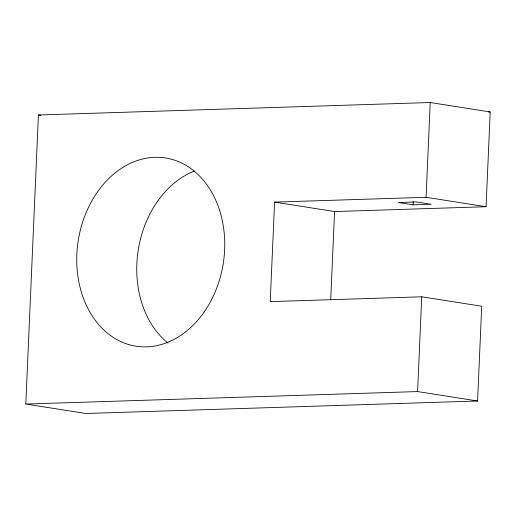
<?xml version="1.0" encoding="UTF-8"?>
<svg xmlns="http://www.w3.org/2000/svg" width="516" height="516" viewBox="0 0 516 516"><rect width="100%" height="100%" fill="white"/><g stroke="black" fill="none" stroke-linecap="round" stroke-linejoin="round"><path stroke-width="0.77" d="M25.8 404.047L38.423 114.991L430.215 102.516L490.2 111.953L486.059 206.722L334.574 211.547L274.589 202.111L270.242 301.621L421.733 296.803L481.718 306.233L477.577 401.009L85.785 413.484L25.8 404.047L417.592 391.573L477.577 401.009M330.724 299.822L334.574 211.547M413.103 204.839L398.333 202.517L416.367 201.943L431.137 204.265L413.103 204.839L413.245 201.627M417.592 391.573L421.733 296.803M486.059 206.722L426.074 197.293L430.215 102.516M488.594 112.004L490.2 111.953M274.589 202.111L426.074 197.293M38.423 114.991L40.79 115.365M168.061 343.127A95.266 73.407 -81.1 0 1 138.146 250.628A95.266 73.407 -81.1 0 1 194.384 171.054M204.272 311.825A95.266 73.407 -81.1 0 0 168.268 158.464A95.266 73.407 -81.1 0 0 79.722 285.961A95.266 73.407 -81.1 0 0 204.272 311.825"/></g></svg>
